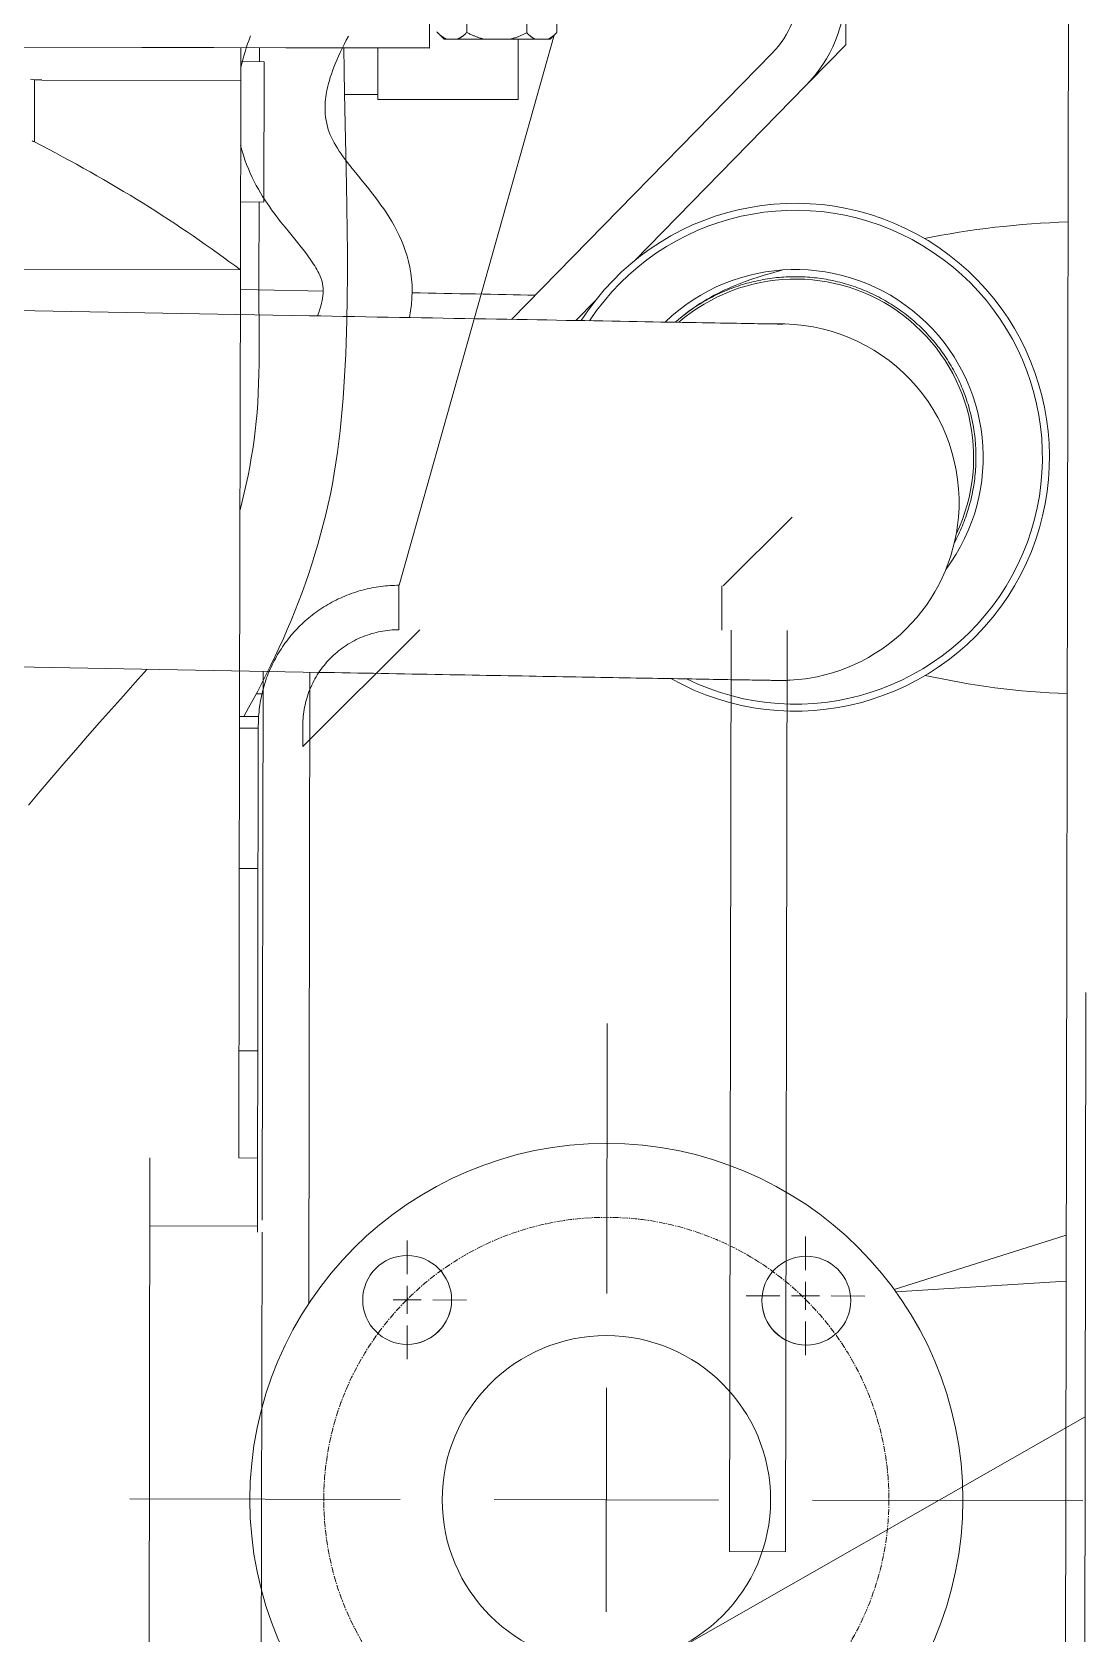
# Model space of a CAD drawing. Extents: x 766778 to 845620, y 133762 to 209800.
# Drawn here: x 786907.7 to 787132.9, y 190699.4 to 191042 of the extents above; entities that cross this region are included whole.
import ezdxf

# ---------------------------------------------------------------- set-up
doc = ezdxf.new("R2010")
doc.units = 0
doc.header["$MEASUREMENT"] = 0
doc.linetypes.add('CENTER', pattern=[2, 1.25, -0.25, 0.25, -0.25])
doc.layers.get('0').update_dxf_attribs({"color": 1, "linetype": 'CONTINUOUS'})
doc.layers.add('CENTER_LINES', color=1, linetype='CENTER')
doc.layers.add('LA-4748_SHOWN', color=2, linetype='CONTINUOUS', lineweight=53)
doc.layers.add('LA-5075_SHOWN', color=2, linetype='CONTINUOUS', lineweight=53)

# ---------------------------------------------------------------- blocks, each defined once
blk = doc.blocks.new('HE 3516C HSL RH')
at = {"layer": 'LA-5075_SHOWN', "color": 252, "lineweight": 5}
for p, q in [((-6177.44, 649.87), (-6177.44, 734.56)), ((-6129.84, 300.7), (-6129.84, 718.56)), ((-6248.75, 591.03), (-6193.12, 648.1)), ((-6185.31, 641.81), (-6177.44, 649.87)), ((-6222.53, 603.6), (-6185.96, 641.12)), ((-6292.28, 597.08), (-6306.74, 597.33)), ((-6289.03, 597.02), (-6292.28, 597.08)), ((-6291.96, 591.72), (-6388.83, 593.27)), ((-6235, 590.81), (-6230.85, 595.06)), ((-6153.16, 548.91), (-6153.17, 548.87)), ((-6293.18, 515.53), (-6390.05, 517.08)), ((-6301.74, 398.31), (-6301.74, 515.66)), ((-6291.74, 380.48), (-6291.74, 515.5)), ((-6129.84, 395.4), (-6166.61, 383.74)), ((-6166.24, 383.24), (-6129.84, 385.56))]:
    blk.add_line(p, q, dxfattribs=at)
at = {"layer": 'LA-5075_SHOWN', "color": 252, "lineweight": 5, "flags": 128}
for points in [[(-6306.72, 644.8), (-6306.52, 645.62), (-6306.31, 646.45), (-6306.08, 647.29), (-6305.83, 648.13), (-6305.56, 648.97), (-6305.27, 649.83), (-6304.97, 650.69), (-6304.64, 651.55)], [(-6283.73, 651.55), (-6284.21, 650.65), (-6284.65, 649.77), (-6285.08, 648.9), (-6285.49, 648.05), (-6285.86, 647.22), (-6286.22, 646.41), (-6286.54, 645.62), (-6286.84, 644.87), (-6287.12, 644.13), (-6287.36, 643.42), (-6287.59, 642.73), (-6287.79, 642.06), (-6287.96, 641.42), (-6288.12, 640.79), (-6288.25, 640.19), (-6288.37, 639.61), (-6288.46, 639.05), (-6288.54, 638.52), (-6288.6, 638), (-6288.65, 637.5), (-6288.68, 637.02), (-6288.7, 636.57), (-6288.71, 636.12), (-6288.71, 635.7), (-6288.66, 634.9), (-6288.59, 634.16), (-6288.48, 633.48), (-6288.35, 632.82), (-6288.19, 632.2), (-6288.01, 631.59), (-6287.8, 631), (-6287.57, 630.43), (-6287.31, 629.86), (-6287.03, 629.29), (-6286.72, 628.72), (-6286.38, 628.14), (-6286.02, 627.55), (-6285.64, 626.95), (-6285.23, 626.35), (-6284.8, 625.74), (-6284.35, 625.13), (-6283.88, 624.51), (-6282.89, 623.24), (-6281.84, 621.94), (-6280.75, 620.6), (-6279.62, 619.21), (-6278.47, 617.78), (-6277.89, 617.02), (-6277.3, 616.24), (-6276.71, 615.43), (-6276.12, 614.59), (-6275.53, 613.73), (-6274.95, 612.83), (-6274.39, 611.9), (-6273.84, 610.94), (-6273.31, 609.95), (-6272.81, 608.93), (-6272.34, 607.88), (-6271.9, 606.79), (-6271.49, 605.68), (-6271.13, 604.53), (-6270.81, 603.35), (-6270.54, 602.13), (-6270.32, 600.88), (-6270.15, 599.6), (-6270.05, 598.28), (-6270.01, 596.93), (-6270.05, 595.56), (-6270.15, 594.18), (-6270.33, 592.78), (-6270.57, 591.37)], [(-6290.25, 591.69), (-6289.96, 592.44), (-6289.72, 593.15), (-6289.52, 593.81), (-6289.36, 594.42), (-6289.24, 594.99), (-6289.15, 595.52), (-6289.08, 596.01), (-6289.04, 596.47), (-6289.03, 596.89), (-6289.03, 597.27), (-6289.05, 597.63), (-6289.08, 597.98), (-6289.18, 598.63), (-6289.33, 599.25), (-6289.55, 599.87), (-6289.82, 600.52), (-6289.99, 600.86), (-6290.17, 601.22), (-6290.37, 601.59), (-6290.59, 601.98), (-6290.83, 602.37), (-6291.09, 602.78), (-6291.37, 603.19), (-6291.67, 603.62), (-6292.3, 604.5), (-6293, 605.43), (-6293.75, 606.39), (-6294.55, 607.4), (-6295.4, 608.44), (-6296.28, 609.52), (-6297.2, 610.65), (-6298.15, 611.83), (-6299.11, 613.07), (-6300.09, 614.37), (-6300.57, 615.05), (-6301.05, 615.76), (-6301.53, 616.48), (-6302.01, 617.22), (-6302.47, 617.99), (-6302.93, 618.77), (-6303.38, 619.59), (-6303.82, 620.43), (-6304.25, 621.29), (-6304.66, 622.18), (-6305.06, 623.1), (-6305.44, 624.05), (-6305.8, 625.03), (-6306.14, 626.04), (-6306.46, 627.07), (-6306.74, 628.13)], [(-6160.56, 608.49), (-6158.73, 608.84), (-6156.88, 609.17), (-6155.02, 609.5), (-6153.14, 609.82), (-6151.24, 610.12), (-6149.34, 610.4), (-6147.42, 610.66), (-6145.49, 610.9), (-6143.55, 611.11), (-6141.6, 611.31), (-6139.65, 611.48), (-6137.69, 611.64), (-6135.73, 611.78), (-6133.77, 611.9), (-6131.81, 612), (-6129.84, 612.1)], [(-6213.74, 590.47), (-6213.01, 591.11), (-6212.28, 591.72), (-6211.53, 592.32), (-6210.77, 592.89), (-6210.02, 593.44), (-6209.25, 593.96), (-6208.49, 594.47), (-6207.72, 594.95), (-6206.95, 595.41), (-6206.19, 595.84), (-6205.43, 596.26), (-6204.67, 596.66), (-6203.91, 597.04), (-6203.16, 597.4), (-6202.42, 597.74), (-6201.69, 598.06), (-6200.97, 598.37), (-6200.25, 598.66), (-6198.84, 599.2), (-6197.45, 599.7), (-6196.09, 600.16), (-6194.75, 600.58), (-6193.42, 600.97), (-6190.82, 601.69)], [(-6213.73, 590.47), (-6213.35, 590.8), (-6212.97, 591.13), (-6212.59, 591.45), (-6212.2, 591.77), (-6211.81, 592.08), (-6211.41, 592.38), (-6211.01, 592.69), (-6210.6, 592.98), (-6210.19, 593.27), (-6209.78, 593.56), (-6209.36, 593.84), (-6208.94, 594.11), (-6208.52, 594.38), (-6208.09, 594.64), (-6207.66, 594.9), (-6207.23, 595.16), (-6206.79, 595.4), (-6206.35, 595.64), (-6205.91, 595.88), (-6205.46, 596.11), (-6205.01, 596.33), (-6204.56, 596.55), (-6204.1, 596.76), (-6203.64, 596.97), (-6203.18, 597.17), (-6202.72, 597.36), (-6202.26, 597.55), (-6201.79, 597.73), (-6201.32, 597.91), (-6200.85, 598.07), (-6200.37, 598.24), (-6199.89, 598.4), (-6199.42, 598.55), (-6198.93, 598.69), (-6198.45, 598.83), (-6197.97, 598.96), (-6197.48, 599.09), (-6196.99, 599.21), (-6196.51, 599.32), (-6196.02, 599.43), (-6195.52, 599.53), (-6195.03, 599.62), (-6194.54, 599.71), (-6194.04, 599.79), (-6193.54, 599.87), (-6193.05, 599.93), (-6192.55, 600), (-6192.05, 600.05), (-6191.55, 600.1), (-6191.05, 600.14), (-6190.55, 600.18), (-6190.05, 600.21), (-6189.55, 600.23), (-6189.05, 600.25), (-6188.54, 600.26), (-6188.04, 600.26)], [(-6188.04, 600.26), (-6187.54, 600.26), (-6187.04, 600.25), (-6186.54, 600.23), (-6186.04, 600.21), (-6185.54, 600.18), (-6185.04, 600.14), (-6184.54, 600.1), (-6184.04, 600.05), (-6183.55, 600), (-6183.05, 599.94), (-6182.55, 599.87), (-6182.06, 599.79), (-6181.56, 599.71), (-6181.07, 599.63), (-6180.58, 599.53), (-6180.09, 599.43), (-6179.6, 599.33), (-6179.11, 599.21), (-6178.62, 599.09), (-6178.14, 598.97), (-6177.66, 598.84), (-6177.17, 598.7), (-6176.7, 598.55), (-6176.22, 598.4), (-6175.74, 598.25), (-6175.27, 598.09), (-6174.8, 597.92), (-6174.33, 597.74), (-6173.86, 597.56), (-6173.4, 597.37), (-6172.93, 597.18), (-6172.47, 596.98), (-6172.02, 596.78), (-6171.56, 596.57), (-6171.11, 596.35), (-6170.66, 596.13), (-6170.22, 595.9), (-6169.78, 595.66), (-6169.34, 595.42), (-6168.9, 595.18), (-6168.47, 594.93), (-6168.04, 594.67), (-6167.61, 594.41), (-6167.19, 594.14), (-6166.77, 593.87), (-6166.35, 593.59), (-6165.94, 593.3), (-6165.53, 593.02), (-6165.13, 592.72), (-6164.72, 592.42), (-6164.33, 592.12), (-6163.93, 591.81), (-6163.54, 591.49), (-6163.16, 591.17), (-6162.78, 590.84), (-6162.4, 590.51), (-6162.03, 590.18), (-6161.66, 589.84), (-6161.3, 589.49), (-6160.94, 589.15), (-6160.59, 588.79), (-6160.24, 588.43), (-6159.89, 588.07), (-6159.55, 587.7), (-6159.22, 587.33), (-6158.89, 586.95), (-6158.56, 586.57), (-6158.24, 586.19), (-6157.92, 585.8), (-6157.61, 585.41), (-6157.31, 585.01), (-6157.01, 584.61), (-6156.71, 584.21), (-6156.42, 583.8), (-6156.14, 583.39), (-6155.86, 582.97), (-6155.58, 582.55), (-6155.32, 582.13), (-6155.05, 581.7), (-6154.8, 581.27), (-6154.54, 580.84), (-6154.3, 580.4), (-6154.06, 579.96), (-6153.82, 579.52), (-6153.59, 579.08), (-6153.37, 578.63), (-6153.15, 578.18), (-6152.94, 577.72), (-6152.74, 577.27), (-6152.54, 576.81), (-6152.34, 576.34), (-6152.16, 575.88), (-6151.98, 575.41), (-6151.8, 574.94), (-6151.63, 574.47), (-6151.47, 574), (-6151.31, 573.52), (-6151.16, 573.05), (-6151.02, 572.57), (-6150.88, 572.09), (-6150.75, 571.6), (-6150.62, 571.12), (-6150.5, 570.63), (-6150.39, 570.14), (-6150.28, 569.66), (-6150.18, 569.17), (-6150.08, 568.67), (-6150, 568.18), (-6149.92, 567.69), (-6149.84, 567.19), (-6149.77, 566.7), (-6149.71, 566.2), (-6149.65, 565.7), (-6149.61, 565.2), (-6149.56, 564.7), (-6149.53, 564.2), (-6149.5, 563.7), (-6149.47, 563.2), (-6149.46, 562.7), (-6149.45, 562.2), (-6149.44, 561.7), (-6149.45, 561.2), (-6149.45, 560.7), (-6149.47, 560.2), (-6149.49, 559.7), (-6149.52, 559.2), (-6149.56, 558.7), (-6149.6, 558.2), (-6149.65, 557.7), (-6149.7, 557.21), (-6149.76, 556.71), (-6149.83, 556.21), (-6149.9, 555.72), (-6149.98, 555.22), (-6150.07, 554.73), (-6150.16, 554.24), (-6150.26, 553.75), (-6150.37, 553.26), (-6150.48, 552.77), (-6150.6, 552.28), (-6150.72, 551.8), (-6150.85, 551.31), (-6150.99, 550.83), (-6151.14, 550.35), (-6151.29, 549.88), (-6151.44, 549.4), (-6151.6, 548.93), (-6151.77, 548.45), (-6151.95, 547.98), (-6152.13, 547.52), (-6152.31, 547.05), (-6152.51, 546.59), (-6152.7, 546.13), (-6152.91, 545.67), (-6153.12, 545.22), (-6153.34, 544.77), (-6153.56, 544.32), (-6153.78, 543.87), (-6154.02, 543.43)], [(-6243.7, 596.21), (-6245.26, 596.23), (-6246.83, 596.26), (-6248.41, 596.29), (-6250.01, 596.32), (-6251.62, 596.35), (-6253.24, 596.38), (-6254.87, 596.41), (-6256.51, 596.44), (-6258.17, 596.47), (-6259.83, 596.5), (-6261.51, 596.53), (-6263.19, 596.56), (-6264.88, 596.59), (-6266.58, 596.62), (-6268.29, 596.65), (-6270.01, 596.68)], [(-6291.96, 591.72), (-6289.55, 591.68), (-6287.14, 591.64), (-6284.73, 591.6), (-6282.32, 591.56), (-6279.91, 591.52), (-6277.51, 591.48), (-6275.12, 591.45), (-6272.74, 591.41), (-6270.37, 591.37), (-6268.02, 591.33), (-6265.68, 591.3), (-6263.36, 591.26), (-6261.06, 591.22), (-6258.77, 591.18), (-6256.5, 591.15), (-6254.24, 591.11), (-6252.01, 591.08), (-6249.8, 591.04), (-6247.61, 591.01), (-6245.45, 590.97), (-6243.31, 590.94), (-6241.21, 590.91), (-6239.13, 590.87), (-6237.09, 590.84), (-6235.08, 590.81), (-6233.1, 590.78), (-6231.15, 590.75), (-6229.24, 590.72), (-6227.35, 590.69), (-6225.51, 590.66), (-6223.7, 590.63), (-6221.93, 590.6), (-6220.2, 590.57), (-6218.52, 590.55), (-6216.87, 590.52), (-6215.28, 590.49), (-6213.72, 590.47), (-6212.21, 590.45), (-6210.74, 590.42), (-6209.32, 590.4), (-6207.94, 590.38), (-6206.61, 590.36), (-6205.33, 590.34), (-6204.1, 590.32), (-6202.92, 590.3), (-6201.79, 590.28), (-6200.71, 590.27), (-6199.69, 590.25), (-6198.72, 590.24), (-6197.8, 590.22), (-6196.93, 590.21), (-6196.11, 590.2), (-6195.35, 590.18), (-6194.65, 590.17), (-6194, 590.16), (-6193.41, 590.15), (-6192.87, 590.15), (-6192.4, 590.14), (-6191.98, 590.13), (-6191.62, 590.13), (-6191.32, 590.12), (-6191.09, 590.12), (-6190.93, 590.12), (-6190.88, 590.12), (-6190.86, 590.12)], [(-6153.17, 548.87), (-6153.34, 547.2), (-6153.59, 545.54), (-6153.92, 543.89), (-6154.32, 542.25), (-6154.78, 540.63), (-6155.32, 539.04), (-6155.93, 537.47), (-6156.6, 535.93), (-6157.34, 534.43), (-6158.16, 532.95), (-6159.03, 531.51), (-6159.97, 530.11), (-6160.97, 528.76), (-6162.02, 527.45), (-6163.13, 526.19), (-6164.3, 524.98), (-6165.52, 523.82), (-6166.79, 522.72), (-6168.11, 521.67), (-6169.47, 520.68), (-6170.88, 519.76), (-6172.31, 518.89), (-6173.79, 518.1), (-6175.31, 517.37), (-6176.85, 516.7), (-6178.43, 516.1), (-6180.03, 515.58), (-6181.65, 515.12), (-6183.28, 514.74), (-6184.93, 514.43), (-6185.77, 514.3), (-6186.6, 514.19), (-6187.43, 514.1), (-6188.27, 514.03), (-6189.09, 513.98), (-6189.5, 513.96), (-6189.91, 513.94), (-6190.3, 513.93), (-6190.48, 513.93), (-6190.65, 513.92), (-6190.8, 513.92), (-6190.93, 513.92), (-6191.03, 513.92), (-6191.12, 513.92), (-6191.25, 513.92), (-6191.35, 513.92), (-6191.48, 513.92), (-6191.66, 513.92), (-6191.96, 513.93), (-6192.33, 513.93), (-6192.54, 513.93), (-6192.78, 513.94), (-6193.05, 513.94), (-6193.35, 513.95), (-6193.67, 513.95), (-6194.01, 513.96), (-6194.39, 513.96), (-6194.79, 513.97), (-6195.21, 513.97), (-6195.66, 513.98), (-6196.14, 513.99), (-6196.65, 514), (-6197.17, 514), (-6197.73, 514.01), (-6198.31, 514.02), (-6198.92, 514.03), (-6199.56, 514.04), (-6200.22, 514.05), (-6200.91, 514.06), (-6201.62, 514.07), (-6202.36, 514.08), (-6203.12, 514.09), (-6203.91, 514.11), (-6204.72, 514.12), (-6205.55, 514.13), (-6206.41, 514.15), (-6207.3, 514.16), (-6208.2, 514.17), (-6209.13, 514.19), (-6210.08, 514.2), (-6211.05, 514.22), (-6212.04, 514.23), (-6213.06, 514.25), (-6214.1, 514.27), (-6215.17, 514.28), (-6216.25, 514.3), (-6217.36, 514.32), (-6218.49, 514.34), (-6219.63, 514.35), (-6220.8, 514.37), (-6221.99, 514.39), (-6223.2, 514.41), (-6224.43, 514.43), (-6225.67, 514.45), (-6226.93, 514.47), (-6228.21, 514.49), (-6229.51, 514.51), (-6230.82, 514.53), (-6232.15, 514.55), (-6233.5, 514.57), (-6234.86, 514.59), (-6236.25, 514.62), (-6237.64, 514.64), (-6239.06, 514.66), (-6240.49, 514.68), (-6241.93, 514.71), (-6243.39, 514.73), (-6244.86, 514.75), (-6246.35, 514.78), (-6247.85, 514.8), (-6249.36, 514.83), (-6250.88, 514.85), (-6252.41, 514.87), (-6253.95, 514.9), (-6255.5, 514.92), (-6257.06, 514.95), (-6258.63, 514.97), (-6260.21, 515), (-6261.81, 515.02), (-6263.41, 515.05), (-6265.02, 515.08), (-6266.64, 515.1), (-6268.27, 515.13), (-6269.9, 515.15), (-6271.54, 515.18), (-6273.19, 515.21), (-6274.84, 515.23), (-6276.49, 515.26), (-6278.15, 515.29), (-6279.82, 515.31), (-6281.48, 515.34), (-6283.15, 515.37), (-6284.82, 515.39), (-6286.49, 515.42), (-6288.16, 515.45), (-6289.83, 515.47), (-6293.18, 515.53)], [(-6326.54, 516.06), (-6329.06, 513.23), (-6331.59, 510.39), (-6334.13, 507.52), (-6336.67, 504.64), (-6339.21, 501.74), (-6341.75, 498.82), (-6344.28, 495.88), (-6346.81, 492.92), (-6349.33, 489.94), (-6351.85, 486.95)], [(-6129.84, 511.22), (-6131.78, 511.31), (-6133.72, 511.41), (-6135.66, 511.52), (-6137.59, 511.65), (-6139.52, 511.81), (-6141.45, 511.99), (-6143.37, 512.21), (-6145.29, 512.45), (-6147.2, 512.71), (-6149.11, 513), (-6151, 513.3), (-6152.88, 513.63), (-6154.75, 513.96), (-6156.6, 514.31), (-6158.42, 514.66), (-6160.23, 515.02)]]:
    blk.add_lwpolyline(points, dxfattribs=at)
at = {"layer": 'LA-5075_SHOWN', "color": 252, "lineweight": 5}
for centre, radius in [((-6228.04, 338.66), 76.2), ((-6270.7, 381.32), 9.5), ((-6185.39, 381.32), 9.5), ((-6228.04, 338.66), 35.1)]:
    blk.add_circle(centre, radius, dxfattribs=at)
for centre, radius, start, end in [((-6207.44, 662.06), 20, 315.7331, 0), ((-6207.44, 662.06), 30, 315.7331, 0), ((-6188.04, 561.66), 54.3, 240.771, 147.5586), ((-6188.04, 561.66), 52.8, 243.9562, 146.5544), ((-6188.04, 561.66), 40.13, 323.456, 134.0416), ((-6188.04, 561.66), 38.1, 334.564, 130.8989), ((-6270.74, 381.36), 9.55, 278.9626, 351.0374), ((-6185.34, 381.36), 9.55, 188.9626, 261.0374)]:
    blk.add_arc(centre, radius, start, end, dxfattribs=at)
blk.add_ellipse((-6191.13, 552.06), major_axis=(37.97, -3.15), ratio=1, start_param=0, end_param=1.685853, dxfattribs=at)
blk = doc.blocks.new('A$C7EB86452')
at = {"layer": 'CENTER_LINES', "color": 252, "linetype": 'Continuous', "lineweight": 5}
for p, q in [((71.15, -409.12), (79.18, -351.95)), ((29.47, -399.16), (30.47, -392.03)), ((25.75, -404.19), (31.66, -405.02)), ((28.29, -407.56), (29.12, -401.65)), ((113.92, -410.01), (114.92, -402.88)), ((34.15, -405.37), (41.28, -406.37)), ((26.94, -417.18), (27.94, -410.05)), ((100.58, -413.69), (107.71, -414.69)), ((112.74, -418.41), (113.57, -412.49)), ((110.2, -415.04), (116.11, -415.87)), ((118.6, -416.22), (125.73, -417.22)), ((111.39, -428.02), (112.39, -420.9)), ((61.68, -476.5), (68.34, -429.07)), ((-35.83, -438.61), (21.35, -446.65)), ((41.29, -449.45), (88.73, -456.12)), ((108.67, -458.92), (165.85, -466.96))]:
    blk.add_line(p, q, dxfattribs=at)
at = {"layer": 'CENTER_LINES', "color": 252, "lineweight": 5}
blk.add_circle((65.01, -452.78), 60.4, dxfattribs=at)
at = {"rotation": 352.0000000000881}
blk.add_blockref('HE 3516C HSL RH', (6185.31, -1654.92), dxfattribs=at)
blk = doc.blocks.new('ENGINE')
at = {"layer": 'LA-4748_SHOWN', "color": 252, "lineweight": 5}
for p, q in [((945943.64, 205728.08), (945943.94, 205785.89)), ((945951.75, 205749.94), (945951.65, 205731.36)), ((945964.57, 205749.88), (945964.47, 205731.24)), ((945970.98, 205749.84), (945970.88, 205731.27)), ((945936.76, 205613.21), (945970.32, 205730.7)), ((945945.25, 205731.52), (945945.34, 205731.42)), ((945946.78, 205729.97), (945945.3, 205731.46)), ((945945.34, 205731.42), (945945.43, 205731.33)), ((945945.43, 205731.33), (945945.53, 205731.24)), ((945945.53, 205731.24), (945945.62, 205731.15)), ((945945.62, 205731.15), (945945.71, 205731.06)), ((945945.71, 205731.06), (945945.81, 205730.98)), ((945945.81, 205730.98), (945945.9, 205730.9)), ((945945.9, 205730.9), (945945.99, 205730.83)), ((945945.99, 205730.83), (945946.08, 205730.75)), ((945946.08, 205730.75), (945946.16, 205730.68)), ((945946.16, 205730.68), (945946.25, 205730.62)), ((945946.25, 205730.62), (945946.34, 205730.55)), ((945946.34, 205730.55), (945946.42, 205730.49)), ((945946.42, 205730.49), (945946.51, 205730.43)), ((945946.51, 205730.43), (945946.6, 205730.37)), ((945946.6, 205730.37), (945946.68, 205730.32)), ((945946.68, 205730.32), (945946.76, 205730.26)), ((945946.76, 205730.26), (945946.85, 205730.21)), ((945946.85, 205730.21), (945946.93, 205730.17)), ((945946.93, 205730.17), (945947.02, 205730.12)), ((945947.02, 205730.12), (945947.1, 205730.08)), ((945947.1, 205730.08), (945947.18, 205730.04)), ((945947.18, 205730.04), (945947.27, 205730)), ((945947.27, 205730), (945947.35, 205729.97)), ((945949.65, 205729.95), (945949.73, 205729.99)), ((945949.73, 205729.99), (945949.81, 205730.02)), ((945949.81, 205730.02), (945949.89, 205730.06)), ((945949.89, 205730.06), (945949.97, 205730.1)), ((945949.97, 205730.1), (945950.05, 205730.14)), ((945950.05, 205730.14), (945950.13, 205730.18)), ((945950.13, 205730.18), (945950.21, 205730.23)), ((945950.21, 205730.23), (945950.3, 205730.28)), ((945950.3, 205730.28), (945950.38, 205730.33)), ((945950.38, 205730.33), (945950.46, 205730.38)), ((945950.46, 205730.38), (945950.54, 205730.44)), ((945950.54, 205730.44), (945950.62, 205730.49)), ((945950.62, 205730.49), (945950.7, 205730.55)), ((945950.7, 205730.55), (945950.79, 205730.61)), ((945950.79, 205730.61), (945950.87, 205730.68)), ((945950.87, 205730.68), (945950.96, 205730.74)), ((945950.96, 205730.74), (945951.04, 205730.81)), ((945951.04, 205730.81), (945951.13, 205730.88)), ((945951.13, 205730.88), (945951.21, 205730.96)), ((945951.21, 205730.96), (945951.3, 205731.03)), ((945951.3, 205731.03), (945951.39, 205731.11)), ((945951.39, 205731.11), (945951.48, 205731.19)), ((945951.48, 205731.19), (945951.56, 205731.28)), ((945951.56, 205731.28), (945951.65, 205731.36)), ((945951.65, 205731.36), (945951.82, 205731.28)), ((945951.82, 205731.28), (945951.99, 205731.2)), ((945951.99, 205731.2), (945952.15, 205731.12)), ((945952.15, 205731.12), (945952.31, 205731.04)), ((945952.31, 205731.04), (945952.48, 205730.96)), ((945952.48, 205730.96), (945952.64, 205730.89)), ((945952.64, 205730.89), (945952.8, 205730.82)), ((945952.8, 205730.82), (945952.95, 205730.75)), ((945952.95, 205730.75), (945953.11, 205730.68)), ((945953.11, 205730.68), (945953.27, 205730.62)), ((945953.27, 205730.62), (945953.42, 205730.55)), ((945953.42, 205730.55), (945953.57, 205730.49)), ((945953.57, 205730.49), (945953.73, 205730.44)), ((945953.73, 205730.44), (945953.88, 205730.38)), ((945953.88, 205730.38), (945954.03, 205730.33)), ((945954.03, 205730.33), (945954.18, 205730.27)), ((945954.18, 205730.27), (945954.33, 205730.22)), ((945954.33, 205730.22), (945954.48, 205730.17)), ((945954.48, 205730.17), (945954.63, 205730.13)), ((945954.63, 205730.13), (945954.78, 205730.08)), ((945954.78, 205730.08), (945954.92, 205730.04)), ((945954.92, 205730.04), (945955.07, 205730)), ((945955.07, 205730), (945955.22, 205729.96)), ((945961.16, 205729.97), (945961.3, 205730)), ((945961.3, 205730), (945961.44, 205730.04)), ((945961.44, 205730.04), (945961.59, 205730.09)), ((945961.59, 205730.09), (945961.73, 205730.13)), ((945961.73, 205730.13), (945961.88, 205730.18)), ((945961.88, 205730.18), (945962.03, 205730.22)), ((945962.03, 205730.22), (945962.17, 205730.27)), ((945962.17, 205730.27), (945962.32, 205730.32)), ((945962.32, 205730.32), (945962.47, 205730.37)), ((945962.47, 205730.37), (945962.62, 205730.43)), ((945962.62, 205730.43), (945962.77, 205730.49)), ((945962.77, 205730.49), (945962.92, 205730.54)), ((945962.92, 205730.54), (945963.07, 205730.6)), ((945963.07, 205730.6), (945963.22, 205730.67)), ((945963.22, 205730.67), (945963.37, 205730.73)), ((945963.37, 205730.73), (945963.53, 205730.8)), ((945963.53, 205730.8), (945963.68, 205730.87)), ((945963.68, 205730.87), (945963.84, 205730.94)), ((945963.84, 205730.94), (945963.99, 205731.01)), ((945963.99, 205731.01), (945964.15, 205731.08)), ((945964.15, 205731.08), (945964.31, 205731.16)), ((945964.31, 205731.16), (945964.47, 205731.24)), ((945964.47, 205731.24), (945964.55, 205731.16)), ((945964.55, 205731.16), (945964.63, 205731.08)), ((945964.63, 205731.08), (945964.71, 205731)), ((945964.71, 205731), (945964.79, 205730.93)), ((945964.79, 205730.93), (945964.87, 205730.86)), ((945964.87, 205730.86), (945964.95, 205730.79)), ((945964.95, 205730.79), (945965.02, 205730.72)), ((945965.02, 205730.72), (945965.1, 205730.65)), ((945965.1, 205730.65), (945965.17, 205730.59)), ((945965.17, 205730.59), (945965.25, 205730.53)), ((945965.25, 205730.53), (945965.32, 205730.47)), ((945965.32, 205730.47), (945965.4, 205730.41)), ((945965.4, 205730.41), (945965.47, 205730.36)), ((945965.47, 205730.36), (945965.55, 205730.3)), ((945965.55, 205730.3), (945965.62, 205730.25)), ((945965.62, 205730.25), (945965.69, 205730.2)), ((945965.69, 205730.2), (945965.76, 205730.15)), ((945965.76, 205730.15), (945965.84, 205730.11)), ((945965.84, 205730.11), (945965.91, 205730.06)), ((945965.91, 205730.06), (945965.98, 205730.02)), ((945965.98, 205730.02), (945966.05, 205729.98)), ((945969.24, 205729.97), (945969.31, 205730.01)), ((945969.31, 205730.01), (945969.39, 205730.05)), ((945969.39, 205730.05), (945969.46, 205730.1)), ((945969.45, 205729.85), (945970.82, 205731.21)), ((945969.46, 205730.1), (945969.54, 205730.15)), ((945969.54, 205730.15), (945969.61, 205730.2)), ((945969.61, 205730.2), (945969.69, 205730.25)), ((945969.69, 205730.25), (945969.77, 205730.3)), ((945969.77, 205730.3), (945969.84, 205730.36)), ((945969.84, 205730.36), (945969.92, 205730.41)), ((945969.92, 205730.41), (945970, 205730.47)), ((945970, 205730.47), (945970.07, 205730.53)), ((945970.07, 205730.53), (945970.15, 205730.6)), ((945970.15, 205730.6), (945970.23, 205730.66)), ((945970.23, 205730.66), (945970.31, 205730.73)), ((945970.31, 205730.73), (945970.39, 205730.8)), ((945970.39, 205730.8), (945970.47, 205730.87)), ((945970.47, 205730.87), (945970.55, 205730.95)), ((945970.55, 205730.95), (945970.64, 205731.02)), ((945970.64, 205731.02), (945970.72, 205731.1)), ((945970.72, 205731.1), (945970.8, 205731.18)), ((945970.8, 205731.18), (945970.88, 205731.27)), ((945769.14, 205729), (945943.64, 205728.09)), ((945943.64, 205728.08), (945769.14, 205729)), ((945903.31, 205721.3), (945903.35, 205728.29)), ((945907.31, 205725.28), (945907.33, 205728.27)), ((945925.39, 205728.17), (945925.42, 205723.31)), ((945932.58, 205717.14), (945932.64, 205728.14)), ((945946.78, 205729.97), (945969.45, 205729.85)), ((945955.22, 205729.96), (945955.36, 205729.92)), ((945960.87, 205729.89), (945961.01, 205729.93)), ((945961.01, 205729.93), (945961.16, 205729.97)), ((945962.58, 205716.98), (945962.65, 205729.89)), ((945966.05, 205729.98), (945966.12, 205729.94)), ((945966.12, 205729.94), (945966.19, 205729.9)), ((945966.19, 205729.9), (945966.26, 205729.87)), ((945969.02, 205729.85), (945969.09, 205729.89)), ((945969.09, 205729.89), (945969.16, 205729.93)), ((945969.16, 205729.93), (945969.24, 205729.97)), ((945908.33, 205725.27), (945903.33, 205725.3)), ((945908.17, 205695.27), (945908.33, 205725.27)), ((945925.42, 205723.31), (945925.48, 205718.44)), ((945858.79, 205721.63), (945858.37, 205721.68)), ((945859.24, 205721.59), (945858.79, 205721.63)), ((945859.17, 205708.3), (945859.24, 205721.59)), ((945903.31, 205721.3), (945860.79, 205721.52)), ((945903.31, 205721.3), (945903.1, 205680.76)), ((945925.48, 205718.44), (945925.64, 205708.67)), ((945932.58, 205718.14), (945925.48, 205718.18)), ((945932.58, 205717.14), (945962.58, 205716.98)), ((945925.64, 205708.67), (945925.81, 205698.91)), ((945925.81, 205698.91), (945925.88, 205694.03)), ((945908.17, 205695.27), (945903.17, 205695.3)), ((945907.02, 205677.91), (945907.12, 205695.28)), ((945925.88, 205694.03), (945925.93, 205689.17)), ((945925.93, 205689.17), (945925.96, 205684.31)), ((945925.96, 205684.31), (945925.95, 205679.47)), ((945903.1, 205680.76), (945803.1, 205681.28)), ((945902.6, 205587.26), (945903.1, 205680.76)), ((945925.95, 205679.47), (945925.9, 205674.65)), ((945907.02, 205673.56), (945907.02, 205677.91)), ((945907.03, 205669.22), (945907.02, 205673.56)), ((945925.9, 205674.65), (945925.8, 205669.86)), ((945907.04, 205664.91), (945907.03, 205669.22)), ((945925.8, 205669.86), (945925.64, 205665.08)), ((945907.02, 205662.77), (945907.04, 205664.91)), ((945925.64, 205665.08), (945925.54, 205662.71)), ((945907, 205660.65), (945907.02, 205662.77)), ((945925.54, 205662.71), (945925.42, 205660.34)), ((945906.89, 205656.45), (945906.96, 205658.54)), ((945906.96, 205658.54), (945907, 205660.65)), ((945925.42, 205660.34), (945925.28, 205657.98)), ((945906.81, 205654.38), (945906.89, 205656.45)), ((945925.12, 205655.63), (945924.95, 205653.29)), ((945925.28, 205657.98), (945925.12, 205655.63)), ((945906.54, 205650.3), (945906.69, 205652.33)), ((945906.69, 205652.33), (945906.81, 205654.38)), ((945924.95, 205653.29), (945924.75, 205650.95)), ((945906.14, 205646.34), (945906.36, 205648.31)), ((945906.36, 205648.31), (945906.54, 205650.3)), ((945924.53, 205648.63), (945924.29, 205646.31)), ((945924.75, 205650.95), (945924.53, 205648.63)), ((945905.6, 205642.46), (945905.88, 205644.39)), ((945905.88, 205644.39), (945906.14, 205646.34)), ((945924.29, 205646.31), (945924.03, 205644.01)), ((945905.28, 205640.55), (945905.6, 205642.46)), ((945923.72, 205641.73), (945923.38, 205639.46)), ((945924.03, 205644.01), (945923.72, 205641.73)), ((945904.57, 205636.78), (945904.94, 205638.65)), ((945904.94, 205638.65), (945905.28, 205640.55)), ((945923.38, 205639.46), (945923, 205637.22)), ((945903.75, 205633.08), (945904.17, 205634.92)), ((945904.17, 205634.92), (945904.57, 205636.78)), ((945922.59, 205634.99), (945922.15, 205632.78)), ((945923, 205637.22), (945922.59, 205634.99)), ((945902.83, 205629.45), (945903.3, 205631.25)), ((945903.3, 205631.25), (945903.75, 205633.08)), ((945922.15, 205632.78), (945921.67, 205630.59)), ((945921.16, 205628.42), (945920.62, 205626.26)), ((945921.67, 205630.59), (945921.16, 205628.42)), ((946020.82, 205627.5), (946006.04, 205612.85)), ((945920.05, 205624.13), (945919.45, 205622.01)), ((945920.62, 205626.26), (945920.05, 205624.13)), ((945919.45, 205622.01), (945918.82, 205619.91)), ((945918.16, 205617.83), (945917.47, 205615.78)), ((945918.82, 205619.91), (945918.16, 205617.83)), ((945916.76, 205613.74), (945916.03, 205611.72)), ((945917.47, 205615.78), (945916.76, 205613.74)), ((945916.03, 205611.72), (945915.27, 205609.72)), ((945922.85, 205609.88), (945923.3, 205610.11)), ((945923.3, 205610.11), (945923.75, 205610.33)), ((945923.75, 205610.33), (945924.21, 205610.54)), ((945924.21, 205610.54), (945924.68, 205610.75)), ((945924.68, 205610.75), (945925.14, 205610.94)), ((945925.14, 205610.94), (945925.62, 205611.13)), ((945925.62, 205611.13), (945926.09, 205611.31)), ((945926.09, 205611.31), (945926.56, 205611.49)), ((945926.56, 205611.49), (945927.04, 205611.65)), ((945927.04, 205611.65), (945927.52, 205611.81)), ((945927.52, 205611.81), (945928.01, 205611.96)), ((945928.01, 205611.96), (945928.49, 205612.1)), ((945928.49, 205612.1), (945928.97, 205612.23)), ((945928.97, 205612.23), (945929.46, 205612.35)), ((945929.46, 205612.35), (945929.95, 205612.47)), ((945929.95, 205612.47), (945930.43, 205612.57)), ((945930.43, 205612.57), (945930.92, 205612.67)), ((945930.92, 205612.67), (945931.41, 205612.76)), ((945931.41, 205612.76), (945931.89, 205612.84)), ((945931.89, 205612.84), (945932.38, 205612.92)), ((945932.38, 205612.92), (945932.87, 205612.98)), ((945932.87, 205612.98), (945933.35, 205613.04)), ((945933.35, 205613.04), (945933.84, 205613.09)), ((945933.84, 205613.09), (945934.33, 205613.13)), ((945934.33, 205613.13), (945934.81, 205613.16)), ((945934.81, 205613.16), (945935.29, 205613.18)), ((945935.29, 205613.18), (945935.78, 205613.2)), ((945935.78, 205613.2), (945936.26, 205613.21)), ((945936.26, 205613.21), (945936.74, 205613.21)), ((945936.74, 205613.21), (945936.69, 205603.71)), ((946005.74, 205612.85), (946005.69, 205603.35)), ((945914.48, 205607.74), (945913.68, 205605.78)), ((945915.27, 205609.72), (945914.48, 205607.74)), ((945917.81, 205606.62), (945918.2, 205606.92)), ((945918.2, 205606.92), (945918.6, 205607.22)), ((945918.6, 205607.22), (945919, 205607.51)), ((945919, 205607.51), (945919.4, 205607.8)), ((945919.4, 205607.8), (945919.82, 205608.09)), ((945919.82, 205608.09), (945920.23, 205608.36)), ((945920.23, 205608.36), (945920.66, 205608.63)), ((945920.66, 205608.63), (945921.08, 205608.9)), ((945921.08, 205608.9), (945921.52, 205609.15)), ((945921.52, 205609.15), (945921.96, 205609.4)), ((945921.96, 205609.4), (945922.4, 205609.65)), ((945922.4, 205609.65), (945922.85, 205609.88)), ((945912.85, 205603.84), (945912, 205601.92)), ((945913.68, 205605.78), (945912.85, 205603.84)), ((945913.95, 205602.9), (945914.27, 205603.27)), ((945914.27, 205603.27), (945914.6, 205603.63)), ((945914.6, 205603.63), (945914.93, 205603.98)), ((945914.93, 205603.98), (945915.27, 205604.33)), ((945915.27, 205604.33), (945915.62, 205604.67)), ((945915.62, 205604.67), (945915.97, 205605.01)), ((945915.97, 205605.01), (945916.32, 205605.34)), ((945916.06, 205578.82), (945941.19, 205603.69)), ((945916.32, 205605.34), (945916.69, 205605.67)), ((945916.69, 205605.67), (945917.06, 205605.99)), ((945917.06, 205605.99), (945917.43, 205606.31)), ((945917.43, 205606.31), (945917.81, 205606.62)), ((945931.84, 205603.16), (945932.33, 205603.27)), ((945932.33, 205603.27), (945932.82, 205603.36)), ((945932.82, 205603.36), (945933.3, 205603.45)), ((945933.3, 205603.45), (945933.79, 205603.52)), ((945933.79, 205603.52), (945934.27, 205603.58)), ((945934.27, 205603.58), (945934.76, 205603.63)), ((945934.76, 205603.63), (945935.24, 205603.67)), ((945935.24, 205603.67), (945935.73, 205603.69)), ((945935.73, 205603.69), (945936.21, 205603.71)), ((945936.21, 205603.71), (945936.69, 205603.71)), ((946007.69, 205603.34), (946006.65, 205406.34)), ((946018.65, 205406.28), (946019.69, 205603.28)), ((945911.12, 205600.01), (945910.23, 205598.12)), ((945912, 205601.92), (945911.12, 205600.01)), ((945911.56, 205599.75), (945911.84, 205600.17)), ((945911.84, 205600.17), (945912.12, 205600.57)), ((945912.12, 205600.57), (945912.41, 205600.98)), ((945912.41, 205600.98), (945912.71, 205601.37)), ((945912.71, 205601.37), (945913.01, 205601.76)), ((945913.01, 205601.76), (945913.32, 205602.15)), ((945913.32, 205602.15), (945913.63, 205602.53)), ((945913.63, 205602.53), (945913.95, 205602.9)), ((945924.17, 205599.52), (945924.57, 205599.82)), ((945924.57, 205599.82), (945924.97, 205600.11)), ((945924.97, 205600.11), (945925.39, 205600.38)), ((945925.39, 205600.38), (945925.81, 205600.65)), ((945925.81, 205600.65), (945926.24, 205600.91)), ((945926.24, 205600.91), (945926.68, 205601.16)), ((945926.68, 205601.16), (945927.13, 205601.4)), ((945927.13, 205601.4), (945927.58, 205601.63)), ((945927.58, 205601.63), (945928.03, 205601.84)), ((945928.03, 205601.84), (945928.5, 205602.05)), ((945928.5, 205602.05), (945928.96, 205602.24)), ((945928.96, 205602.24), (945929.44, 205602.42)), ((945929.44, 205602.42), (945929.91, 205602.6)), ((945929.91, 205602.6), (945930.39, 205602.75)), ((945930.39, 205602.75), (945930.87, 205602.9)), ((945930.87, 205602.9), (945931.36, 205603.03)), ((945931.36, 205603.03), (945931.84, 205603.16)), ((945910.23, 205598.12), (945909.32, 205596.24)), ((945909.58, 205596.27), (945909.8, 205596.72)), ((945909.8, 205596.72), (945910.03, 205597.17)), ((945910.03, 205597.17), (945910.27, 205597.61)), ((945910.27, 205597.61), (945910.51, 205598.05)), ((945910.51, 205598.05), (945910.76, 205598.48)), ((945910.76, 205598.48), (945911.02, 205598.91)), ((945911.02, 205598.91), (945911.29, 205599.33)), ((945911.29, 205599.33), (945911.56, 205599.75)), ((945920.67, 205596.13), (945920.98, 205596.51)), ((945920.98, 205596.51), (945921.3, 205596.88)), ((945921.3, 205596.88), (945921.63, 205597.24)), ((945921.63, 205597.24), (945921.97, 205597.59)), ((945921.97, 205597.59), (945922.31, 205597.93)), ((945922.31, 205597.93), (945922.66, 205598.27)), ((945922.66, 205598.27), (945923.03, 205598.59)), ((945923.03, 205598.59), (945923.4, 205598.91)), ((945923.4, 205598.91), (945923.78, 205599.22)), ((945923.78, 205599.22), (945924.17, 205599.52)), ((945908.39, 205594.38), (945907.44, 205592.54)), ((945908.07, 205592.55), (945908.23, 205593.02)), ((945908.23, 205593.02), (945908.4, 205593.5)), ((945909.32, 205596.24), (945908.39, 205594.38)), ((945908.4, 205593.5), (945908.58, 205593.97)), ((945908.58, 205593.97), (945908.76, 205594.43)), ((945908.76, 205594.43), (945908.95, 205594.9)), ((945908.95, 205594.9), (945909.15, 205595.36)), ((945909.15, 205595.36), (945909.36, 205595.82)), ((945909.36, 205595.82), (945909.58, 205596.27)), ((945918.48, 205592.82), (945918.72, 205593.26)), ((945918.72, 205593.26), (945918.97, 205593.69)), ((945918.97, 205593.69), (945919.23, 205594.12)), ((945919.23, 205594.12), (945919.5, 205594.54)), ((945919.5, 205594.54), (945919.78, 205594.95)), ((945919.78, 205594.95), (945920.07, 205595.35)), ((945920.07, 205595.35), (945920.36, 205595.75)), ((945920.36, 205595.75), (945920.67, 205596.13)), ((945906.47, 205590.71), (945905.48, 205588.89)), ((945906.13, 205590.08), (945907.38, 205590.08)), ((945907.44, 205592.54), (945906.47, 205590.71)), ((945907.18, 205589.18), (945907.29, 205589.67)), ((945907.29, 205589.67), (945907.4, 205590.15)), ((945907.4, 205590.15), (945907.52, 205590.63)), ((945907.52, 205590.63), (945907.64, 205591.11)), ((945907.64, 205591.11), (945907.78, 205591.59)), ((945907.78, 205591.59), (945907.92, 205592.07)), ((945907.92, 205592.07), (945908.07, 205592.55)), ((945916.95, 205589.11), (945917.1, 205589.59)), ((945917.1, 205589.59), (945917.26, 205590.07)), ((945917.26, 205590.07), (945917.44, 205590.54)), ((945917.44, 205590.54), (945917.62, 205591)), ((945917.62, 205591), (945917.82, 205591.46)), ((945917.82, 205591.46), (945918.03, 205591.92)), ((945918.03, 205591.92), (945918.25, 205592.37)), ((945918.25, 205592.37), (945918.48, 205592.82)), ((945902.1, 205490.88), (945902.6, 205587.26)), ((945904.48, 205587.09), (945903.46, 205585.3)), ((945905.48, 205588.89), (945904.48, 205587.09)), ((945906.69, 205585.79), (945906.74, 205586.27)), ((945906.74, 205586.27), (945906.79, 205586.76)), ((945906.79, 205586.76), (945906.86, 205587.24)), ((945906.86, 205587.24), (945906.93, 205587.73)), ((945906.93, 205587.73), (945907, 205588.21)), ((945907, 205588.21), (945907.09, 205588.7)), ((945907.09, 205588.7), (945907.18, 205589.18)), ((945916.24, 205585.74), (945916.31, 205586.22)), ((945916.31, 205586.22), (945916.38, 205586.71)), ((945916.38, 205586.71), (945916.47, 205587.19)), ((945916.47, 205587.19), (945916.58, 205587.67)), ((945916.58, 205587.67), (945916.69, 205588.16)), ((945916.69, 205588.16), (945916.82, 205588.64)), ((945916.82, 205588.64), (945916.95, 205589.11)), ((945906.58, 205582.78), (945902.58, 205582.8)), ((945906.66, 205585.28), (945902.59, 205585.3)), ((945906.58, 205583.37), (945906.01, 205475.03)), ((945906.58, 205583.37), (945906.59, 205583.85)), ((945906.59, 205583.85), (945906.61, 205584.34)), ((945906.61, 205584.34), (945906.63, 205584.82)), ((945906.63, 205584.82), (945906.66, 205585.3)), ((945906.66, 205585.3), (945906.69, 205585.79)), ((945916.08, 205583.32), (945916.06, 205578.82)), ((945916.08, 205583.32), (945916.09, 205583.8)), ((945916.09, 205583.8), (945916.11, 205584.29)), ((945916.11, 205584.29), (945916.14, 205584.77)), ((945916.14, 205584.77), (945916.19, 205585.25)), ((945916.19, 205585.25), (945916.24, 205585.74)), ((945906.42, 205552.78), (945902.42, 205552.8)), ((946081.24, 205136.44), (946083.28, 205525.64)), ((945906.22, 205513.8), (945902.22, 205513.82)), ((945882.12, 205305.77), (945883.1, 205490.98)), ((945902.1, 205490.88), (945906.1, 205490.86)), ((945883.02, 205476.4), (945906.02, 205476.28)), ((945906.01, 205284.28), (945907.01, 205475.02)), ((946082.81, 205434.9), (945914.8, 205339.82)), ((946018.65, 205406.28), (946006.65, 205406.34))]:
    blk.add_line(p, q, dxfattribs=at)
for centre, major_axis, ratio, start_param, end_param in [((945860.87, 205751.38), (0.06, -29.85), 0.816134, 6.213572, 6.277221), ((945865.3, 205712.66), (10.11, -0.05), 0.544639, 3.998233, 4.06428), ((945616.74, 205569.69), (-352.68, 1.86), 0.544639, 3.767793, 3.957367)]:
    blk.add_ellipse(centre, major_axis=major_axis, ratio=ratio, start_param=start_param, end_param=end_param, dxfattribs=at)
at = {"color": 4, "linetype": 'Continuous', "ltscale": 12, "rotation": 7.698618751251217}
blk.add_blockref('A$C7EB86452', (945855.32, 205857.51), dxfattribs=at)

msp = doc.modelspace()

# ---------------------------------------------------------------- block references
at = {"color": 7, "linetype": 'Continuous', "rotation": 0.1984573570547499}
msp.add_blockref('ENGINE', (-158232.80366, -17964.77499), dxfattribs=at)

doc.saveas('drawing.dxf')
